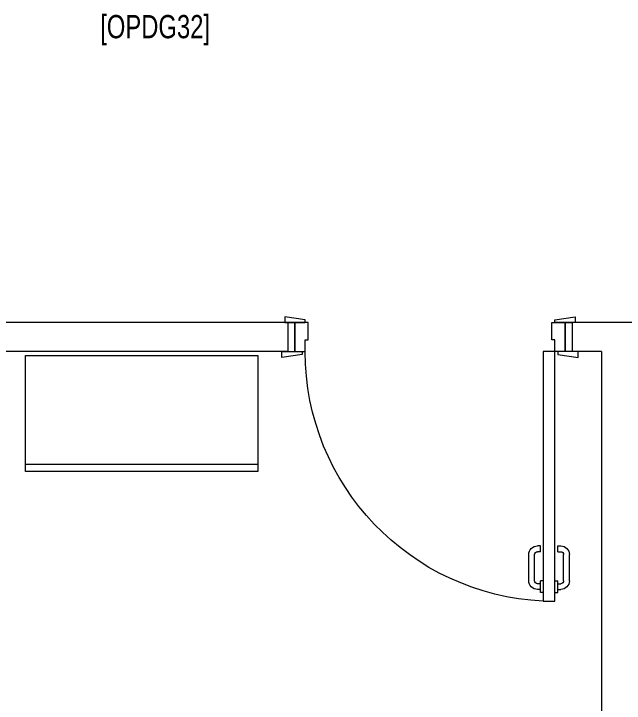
# Model space of a CAD drawing. Extents: x -234346 to 58427, y -132654 to -82394.
# Drawn here: x -103523 to -101421, y -113053 to -110679 of the extents above; entities that cross this region are included whole.
import ezdxf

# ---------------------------------------------------------------- set-up
doc = ezdxf.new("R2010")
doc.units = 0
doc.header["$LTSCALE"] = 8
for name, color, linetype, lineweight in [('72_EGR_BASE_TEXT', 9, 'Continuous', 5), ('72_EGR_EQP_TAG', 9, 'Continuous', 5), ('LOADING', 9, 'Continuous', 5), ('Walls', 9, 'Continuous', 5), ('Wooden Joinery', 9, 'Continuous', 5)]:
    doc.layers.add(name, color=color, linetype=linetype, lineweight=lineweight)
doc.styles.add('X3G_ENTITY_225CE5', font='swisscl.ttf', dxfattribs={"height": 200})

# ---------------------------------------------------------------- blocks, each defined once
blk = doc.blocks.new('A$C72370EFE')
at = {"layer": 'Wooden Joinery'}
for p, q in [((-0.01, -0.04), (-0.02, -0.04)), ((-0.01, -0.03), (-0.01, -0.07)), ((0, -0.03), (-0.01, -0.03)), ((0.04, -0.03), (0.05, -0.03)), ((0.05, -0.03), (0.05, -0.07)), ((0.05, -0.04), (0.06, -0.04)), ((-0.05, -0.07), (-0.05, -0.16)), ((-0.03, -0.07), (-0.03, -0.16)), ((-0.01, -0.06), (-0.02, -0.06)), ((0, -0.07), (-0.01, -0.07)), ((0.04, -0.07), (0.05, -0.07)), ((0.05, -0.06), (0.06, -0.06)), ((0.07, -0.07), (0.07, -0.16)), ((0.09, -0.07), (0.09, -0.16)), ((-0.01, -0.17), (-0.02, -0.17)), ((-0.01, -0.17), (-0.01, -0.19)), ((0.05, -0.17), (0.06, -0.17)), ((0.05, -0.17), (0.05, -0.19)), ((-0.01, -0.19), (-0.02, -0.19)), ((0.05, -0.19), (0.06, -0.19))]:
    blk.add_line(p, q, dxfattribs=at)
for centre, radius, start, end in [((-0.02, -0.07), 0.03, 90, 180), ((0.06, -0.07), 0.03, 0, 90), ((-0.02, -0.07), 0.01, 90, 180), ((0.06, -0.07), 0.01, 0, 90), ((-0.02, -0.16), 0.03, 180, 270), ((-0.02, -0.16), 0.01, 180, 270), ((0.06, -0.16), 0.01, 270, 0), ((0.06, -0.16), 0.03, 270, 0)]:
    blk.add_arc(centre, radius, start, end, dxfattribs=at)
blk = doc.blocks.new('A$C5DAD61B4')
at = {"layer": 'Wooden Joinery'}
for points in [[(80, 959.1), (80, 969.1), (10, 979.1), (10, 959.1)], [(940, 959.1), (940, 969.1), (1010, 979.1), (1010, 959.1)], [(70, 859.1), (70, 849.1), (0, 839.1), (0, 859.1)], [(120, 859.1), (120, 0), (80, 0), (80, 859.1)], [(950, 859.1), (950, 849.1), (1020, 839.1), (1020, 859.1)]]:
    blk.add_lwpolyline(points, close=True, dxfattribs=at)
for points in [[(45, 859.1), (45, 959.1), (20, 959.1), (20, 859.1), (45, 859.1)], [(45, 859.1), (80, 859.1), (80, 899.1), (90, 899.1), (90, 959.1), (45, 959.1), (45, 859.1)], [(975, 859.1), (940, 859.1), (940, 899.1), (930, 899.1), (930, 959.1), (975, 959.1), (975, 859.1)], [(975, 859.1), (975, 959.1), (1000, 959.1), (1000, 859.1), (975, 859.1)]]:
    blk.add_lwpolyline(points, dxfattribs=at)
blk.add_arc((80, 859.1), 860, 272.666, 0, dxfattribs=at)
at = {"layer": 'Wooden Joinery', "xscale": 999.9999999998854, "yscale": 999.9999999998854, "zscale": 999.9999999998854, "rotation": 180}
blk.add_blockref('A$C72370EFE', (120, 0), dxfattribs=at)
blk = doc.blocks.new('GF21027-P')
at = {"layer": 'LOADING'}
for p, q in [((0.4, 0.4), (-0.4, 0.4)), ((-0.4, 0.4), (-0.4, 0)), ((0.4, 0), (0.4, 0.4)), ((-0.4, 0.025), (0.4, 0.025)), ((-0.4, 0), (0.4, 0))]:
    blk.add_line(p, q, dxfattribs=at)
blk = doc.blocks.new('GF1')
at = {"layer": 'Walls', "color": 9}
for p, q in [((-102579.8, -111742.6), (-105460.2, -111742.6)), ((-102579.8, -111742.6), (-102579.8, -111842.6)), ((-100974.4, -111742.6), (-101599.8, -111742.6)), ((-101599.8, -111742.6), (-101599.8, -111842.6)), ((-102579.8, -111842.6), (-105360.2, -111842.6)), ((-101499.8, -111842.6), (-101599.8, -111842.6)), ((-101499.8, -111842.6), (-101499.8, -115862.6))]:
    blk.add_line(p, q, dxfattribs=at)
at = {"layer": 'LOADING', "color": 9, "xscale": -1000, "yscale": 1000, "zscale": 1000, "rotation": 359.9999999790882}
blk.add_blockref('GF21027-P', (-103083.3, -112255.9), dxfattribs=at)
at = {"layer": 'Wooden Joinery', "color": 9, "xscale": -1}
blk.add_blockref('A$C5DAD61B4', (-101579.8, -112701.7), dxfattribs=at)
at = {"layer": '72_EGR_BASE_TEXT', "color": 9, "insert": (-103036.5, -110683.5), "char_height": 80, "attachment_point": 2, "style": 'X3G_ENTITY_225CE5'}
blk.add_mtext('[OPDG32]', dxfattribs=at)

msp = doc.modelspace()

# ---------------------------------------------------------------- block references
at = {"layer": '72_EGR_EQP_TAG'}
msp.add_blockref('GF1', (0, 0), dxfattribs=at)

doc.saveas('drawing.dxf')
